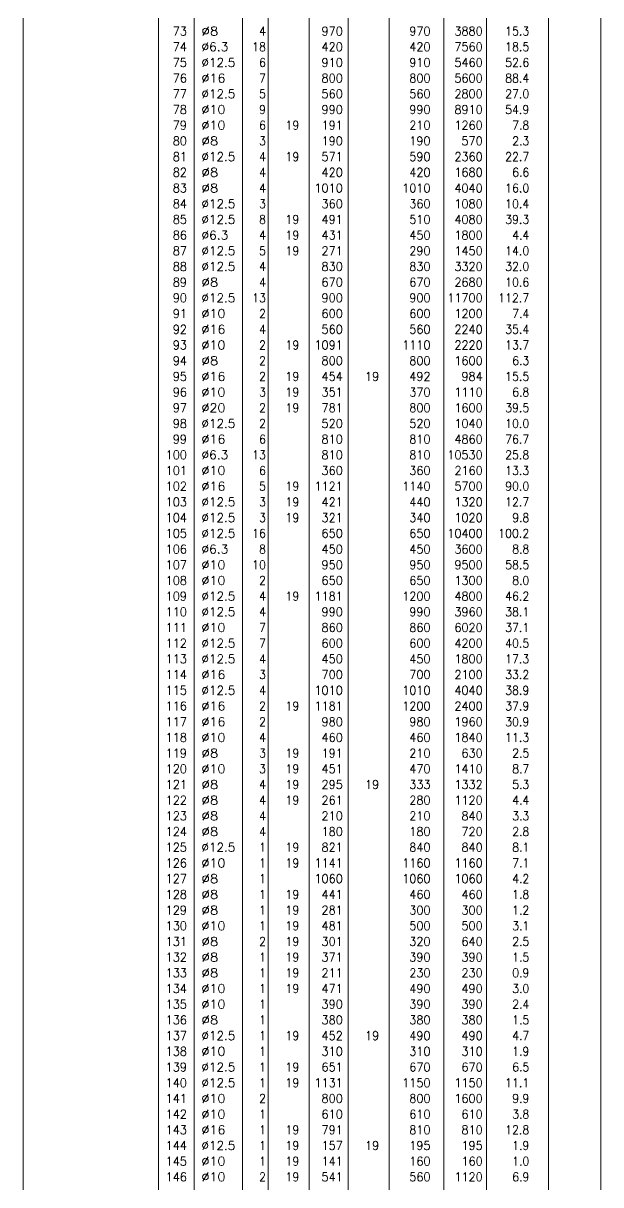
# Model space of a CAD drawing. Header units: millimetres. Extents: x 177 to 332, y -104 to 116.
# Drawn here: x 253.81 to 267.04, y 62.22 to 88.86 of the extents above; entities that cross this region are included whole.
import ezdxf
from ezdxf.enums import TextEntityAlignment as Align

# ---------------------------------------------------------------- set-up
doc = ezdxf.new("R2010")
doc.units = ezdxf.units.MM
doc.layers.add('TABELAS', color=1, linetype='Continuous', lineweight=9)
doc.layers.add('TEXTO_TABELAS', color=1, linetype='Continuous', lineweight=0)
doc.styles.add('CYPETXT_romans', font='romans.shx', dxfattribs={"height": 0.2})

msp = doc.modelspace()

# ---------------------------------------------------------------- linework, layer by layer
at = {"layer": 'TABELAS'}
for p, q in [((253.80849, 17.79484), (253.80849, 114.73484)), ((256.90849, 17.79484), (256.90849, 114.73484)), ((257.72449, 18.20484), (257.72449, 114.73484)), ((258.83649, 18.20484), (258.83649, 114.73484)), ((259.42249, 18.20484), (259.42249, 114.73484)), ((260.36249, 18.20484), (260.36249, 114.73484)), ((261.25049, 18.20484), (261.25049, 114.73484)), ((262.19049, 18.20484), (262.19049, 114.73484)), ((263.44249, 18.20484), (263.44249, 114.73484)), ((264.42249, 17.79484), (264.42249, 114.73484)), ((265.84209, 17.79484), (265.84209, 114.73484)), ((267.04209, 17.79484), (267.04209, 114.73484))]:
    msp.add_line(p, q, dxfattribs=at)

# ---------------------------------------------------------------- texts
at = {"layer": 'TEXTO_TABELAS', "style": 'CYPETXT_romans'}
for s, width, p, p2 in [('73', 0.919459, (257.23549, 88.58484), (257.55949, 88.58484)), ('%%c8', 1.12875, (257.89199, 88.58484), (258.27899, 88.58484)), ('4', 0.945, (259.21049, 88.58484), (259.37249, 88.58484)), ('970', 0.895263, (260.64449, 88.58484), (261.13049, 88.58484)), ('970', 0.895263, (262.65449, 88.58484), (263.14049, 88.58484)), ('3880', 0.883636, (263.68949, 88.58484), (264.33749, 88.58484)), ('15.3', 0.865075, (264.85209, 88.58484), (265.40409, 88.58484)), ('74', 0.895263, (257.23549, 88.22484), (257.55949, 88.22484)), ('%%c6.3', 0.978409, (257.89199, 88.22484), (258.50699, 88.22484)), ('18', 0.919459, (259.04849, 88.22484), (259.37249, 88.22484)), ('420', 0.895263, (260.64449, 88.22484), (261.13049, 88.22484)), ('420', 0.895263, (262.65449, 88.22484), (263.14049, 88.22484)), ('7560', 0.883636, (263.68949, 88.22484), (264.33749, 88.22484)), ('18.5', 0.865075, (264.85209, 88.22484), (265.40409, 88.22484)), ('75', 0.919459, (257.23549, 87.86484), (257.55949, 87.86484)), ('%%c12.5', 0.948663, (257.89199, 87.86484), (258.66899, 87.86484)), ('6', 1.000588, (259.21049, 87.86484), (259.37249, 87.86484)), ('910', 0.895263, (260.64449, 87.86484), (261.13049, 87.86484)), ('910', 0.895263, (262.65449, 87.86484), (263.14049, 87.86484)), ('5460', 0.883636, (263.68949, 87.86484), (264.33749, 87.86484)), ('52.6', 0.865075, (264.85209, 87.86484), (265.40409, 87.86484)), ('76', 0.919459, (257.23549, 87.50484), (257.55949, 87.50484)), ('%%c16', 1.029375, (257.89199, 87.50484), (258.44099, 87.50484)), ('7', 1.000588, (259.21049, 87.50484), (259.37249, 87.50484)), ('800', 0.895263, (260.64449, 87.50484), (261.13049, 87.50484)), ('800', 0.895263, (262.65449, 87.50484), (263.14049, 87.50484)), ('5600', 0.883636, (263.68949, 87.50484), (264.33749, 87.50484)), ('88.4', 0.852353, (264.85209, 87.50484), (265.40409, 87.50484)), ('77', 0.919459, (257.23549, 87.14484), (257.55949, 87.14484)), ('%%c12.5', 0.948663, (257.89199, 87.14484), (258.66899, 87.14484)), ('5', 1.000588, (259.21049, 87.14484), (259.37249, 87.14484)), ('560', 0.895263, (260.64449, 87.14484), (261.13049, 87.14484)), ('560', 0.895263, (262.65449, 87.14484), (263.14049, 87.14484)), ('2800', 0.883636, (263.68949, 87.14484), (264.33749, 87.14484)), ('27.0', 0.865075, (264.85209, 87.14484), (265.40409, 87.14484)), ('78', 0.919459, (257.23549, 86.78484), (257.55949, 86.78484)), ('%%c10', 1.029375, (257.89199, 86.78484), (258.44099, 86.78484)), ('9', 1.063125, (259.21049, 86.78484), (259.37249, 86.78484)), ('990', 0.895263, (260.64449, 86.78484), (261.13049, 86.78484)), ('990', 0.895263, (262.65449, 86.78484), (263.14049, 86.78484)), ('8910', 0.883636, (263.68949, 86.78484), (264.33749, 86.78484)), ('54.9', 0.878182, (264.85209, 86.78484), (265.40409, 86.78484)), ('79', 0.945, (257.23549, 86.42484), (257.55949, 86.42484)), ('%%c10', 1.029375, (257.89199, 86.42484), (258.44099, 86.42484)), ('6', 1.000588, (259.21049, 86.42484), (259.37249, 86.42484)), ('19', 0.945, (259.81149, 86.42484), (260.13549, 86.42484)), ('191', 1.000588, (260.64449, 86.42484), (261.13049, 86.42484)), ('210', 0.895263, (262.65449, 86.42484), (263.14049, 86.42484)), ('1260', 0.883636, (263.68949, 86.42484), (264.33749, 86.42484)), ('7.8', 0.871277, (265.01409, 86.42484), (265.40409, 86.42484)), ('80', 0.919459, (257.23549, 86.06484), (257.55949, 86.06484)), ('%%c8', 1.12875, (257.89199, 86.06484), (258.27899, 86.06484)), ('3', 1.000588, (259.21049, 86.06484), (259.37249, 86.06484)), ('190', 0.895263, (260.64449, 86.06484), (261.13049, 86.06484)), ('190', 0.895263, (262.65449, 86.06484), (263.14049, 86.06484)), ('570', 0.895263, (263.85149, 86.06484), (264.33749, 86.06484)), ('2.3', 0.871277, (265.01409, 86.06484), (265.40409, 86.06484)), ('81', 1.097419, (257.23549, 85.70484), (257.55949, 85.70484)), ('%%c12.5', 0.948663, (257.89199, 85.70484), (258.66899, 85.70484)), ('4', 0.945, (259.21049, 85.70484), (259.37249, 85.70484)), ('19', 0.945, (259.81149, 85.70484), (260.13549, 85.70484)), ('571', 1.000588, (260.64449, 85.70484), (261.13049, 85.70484)), ('590', 0.895263, (262.65449, 85.70484), (263.14049, 85.70484)), ('2360', 0.883636, (263.68949, 85.70484), (264.33749, 85.70484)), ('22.7', 0.865075, (264.85209, 85.70484), (265.40409, 85.70484)), ('82', 0.919459, (257.23549, 85.34484), (257.55949, 85.34484)), ('%%c8', 1.12875, (257.89199, 85.34484), (258.27899, 85.34484)), ('4', 0.945, (259.21049, 85.34484), (259.37249, 85.34484)), ('420', 0.895263, (260.64449, 85.34484), (261.13049, 85.34484)), ('420', 0.895263, (262.65449, 85.34484), (263.14049, 85.34484)), ('1680', 0.883636, (263.68949, 85.34484), (264.33749, 85.34484)), ('6.6', 0.871277, (265.01409, 85.34484), (265.40409, 85.34484)), ('83', 0.919459, (257.23549, 84.98484), (257.55949, 84.98484)), ('%%c8', 1.12875, (257.89199, 84.98484), (258.27899, 84.98484)), ('4', 0.945, (259.21049, 84.98484), (259.37249, 84.98484)), ('1010', 0.883636, (260.48249, 84.98484), (261.13049, 84.98484)), ('1010', 0.883636, (262.49249, 84.98484), (263.14049, 84.98484)), ('4040', 0.883636, (263.68949, 84.98484), (264.33749, 84.98484)), ('16.0', 0.865075, (264.85209, 84.98484), (265.40409, 84.98484)), ('84', 0.895263, (257.23549, 84.62484), (257.55949, 84.62484)), ('%%c12.5', 0.948663, (257.89199, 84.62484), (258.66899, 84.62484)), ('3', 1.000588, (259.21049, 84.62484), (259.37249, 84.62484)), ('360', 0.895263, (260.64449, 84.62484), (261.13049, 84.62484)), ('360', 0.895263, (262.65449, 84.62484), (263.14049, 84.62484)), ('1080', 0.883636, (263.68949, 84.62484), (264.33749, 84.62484)), ('10.4', 0.852353, (264.85209, 84.62484), (265.40409, 84.62484)), ('85', 0.919459, (257.23549, 84.26484), (257.55949, 84.26484)), ('%%c12.5', 0.948663, (257.89199, 84.26484), (258.66899, 84.26484)), ('8', 1.000588, (259.21049, 84.26484), (259.37249, 84.26484)), ('19', 0.945, (259.81149, 84.26484), (260.13549, 84.26484)), ('491', 1.000588, (260.64449, 84.26484), (261.13049, 84.26484)), ('510', 0.895263, (262.65449, 84.26484), (263.14049, 84.26484)), ('4080', 0.883636, (263.68949, 84.26484), (264.33749, 84.26484)), ('39.3', 0.865075, (264.85209, 84.26484), (265.40409, 84.26484)), ('86', 0.919459, (257.23549, 83.90484), (257.55949, 83.90484)), ('%%c6.3', 0.978409, (257.89199, 83.90484), (258.50699, 83.90484)), ('4', 0.945, (259.21049, 83.90484), (259.37249, 83.90484)), ('19', 0.945, (259.81149, 83.90484), (260.13549, 83.90484)), ('431', 1.000588, (260.64449, 83.90484), (261.13049, 83.90484)), ('450', 0.895263, (262.65449, 83.90484), (263.14049, 83.90484)), ('1800', 0.883636, (263.68949, 83.90484), (264.33749, 83.90484)), ('4.4', 0.853125, (265.01409, 83.90484), (265.40409, 83.90484)), ('87', 0.919459, (257.23549, 83.54484), (257.55949, 83.54484)), ('%%c12.5', 0.948663, (257.89199, 83.54484), (258.66899, 83.54484)), ('5', 1.000588, (259.21049, 83.54484), (259.37249, 83.54484)), ('19', 0.945, (259.81149, 83.54484), (260.13549, 83.54484)), ('271', 1.000588, (260.64449, 83.54484), (261.13049, 83.54484)), ('290', 0.895263, (262.65449, 83.54484), (263.14049, 83.54484)), ('1450', 0.883636, (263.68949, 83.54484), (264.33749, 83.54484)), ('14.0', 0.865075, (264.85209, 83.54484), (265.40409, 83.54484)), ('88', 0.919459, (257.23549, 83.18484), (257.55949, 83.18484)), ('%%c12.5', 0.948663, (257.89199, 83.18484), (258.66899, 83.18484)), ('4', 0.945, (259.21049, 83.18484), (259.37249, 83.18484)), ('830', 0.895263, (260.64449, 83.18484), (261.13049, 83.18484)), ('830', 0.895263, (262.65449, 83.18484), (263.14049, 83.18484)), ('3320', 0.883636, (263.68949, 83.18484), (264.33749, 83.18484)), ('32.0', 0.865075, (264.85209, 83.18484), (265.40409, 83.18484)), ('89', 0.945, (257.23549, 82.82484), (257.55949, 82.82484)), ('%%c8', 1.12875, (257.89199, 82.82484), (258.27899, 82.82484)), ('4', 0.945, (259.21049, 82.82484), (259.37249, 82.82484)), ('670', 0.895263, (260.64449, 82.82484), (261.13049, 82.82484)), ('670', 0.895263, (262.65449, 82.82484), (263.14049, 82.82484)), ('2680', 0.883636, (263.68949, 82.82484), (264.33749, 82.82484)), ('10.6', 0.865075, (264.85209, 82.82484), (265.40409, 82.82484)), ('90', 0.919459, (257.23549, 82.46484), (257.55949, 82.46484)), ('%%c12.5', 0.948663, (257.89199, 82.46484), (258.66899, 82.46484)), ('13', 0.919459, (259.04849, 82.46484), (259.37249, 82.46484)), ('900', 0.895263, (260.64449, 82.46484), (261.13049, 82.46484)), ('900', 0.895263, (262.65449, 82.46484), (263.14049, 82.46484)), ('11700', 0.876804, (263.52749, 82.46484), (264.33749, 82.46484)), ('112.7', 0.861724, (264.69009, 82.46484), (265.40409, 82.46484)), ('91', 1.097419, (257.23549, 82.10484), (257.55949, 82.10484)), ('%%c10', 1.029375, (257.89199, 82.10484), (258.44099, 82.10484)), ('2', 1.000588, (259.21049, 82.10484), (259.37249, 82.10484)), ('600', 0.895263, (260.64449, 82.10484), (261.13049, 82.10484)), ('600', 0.895263, (262.65449, 82.10484), (263.14049, 82.10484)), ('1200', 0.883636, (263.68949, 82.10484), (264.33749, 82.10484)), ('7.4', 0.853125, (265.01409, 82.10484), (265.40409, 82.10484)), ('92', 0.919459, (257.23549, 81.74484), (257.55949, 81.74484)), ('%%c16', 1.029375, (257.89199, 81.74484), (258.44099, 81.74484)), ('4', 0.945, (259.21049, 81.74484), (259.37249, 81.74484)), ('560', 0.895263, (260.64449, 81.74484), (261.13049, 81.74484)), ('560', 0.895263, (262.65449, 81.74484), (263.14049, 81.74484)), ('2240', 0.883636, (263.68949, 81.74484), (264.33749, 81.74484)), ('35.4', 0.852353, (264.85209, 81.74484), (265.40409, 81.74484)), ('93', 0.919459, (257.23549, 81.38484), (257.55949, 81.38484)), ('%%c10', 1.029375, (257.89199, 81.38484), (258.44099, 81.38484)), ('2', 1.000588, (259.21049, 81.38484), (259.37249, 81.38484)), ('19', 0.945, (259.81149, 81.38484), (260.13549, 81.38484)), ('1091', 0.95831, (260.48249, 81.38484), (261.13049, 81.38484)), ('1110', 0.883636, (262.49249, 81.38484), (263.14049, 81.38484)), ('2220', 0.883636, (263.68949, 81.38484), (264.33749, 81.38484)), ('13.7', 0.865075, (264.85209, 81.38484), (265.40409, 81.38484)), ('94', 0.895263, (257.23549, 81.02484), (257.55949, 81.02484)), ('%%c8', 1.12875, (257.89199, 81.02484), (258.27899, 81.02484)), ('2', 1.000588, (259.21049, 81.02484), (259.37249, 81.02484)), ('800', 0.895263, (260.64449, 81.02484), (261.13049, 81.02484)), ('800', 0.895263, (262.65449, 81.02484), (263.14049, 81.02484)), ('1600', 0.883636, (263.68949, 81.02484), (264.33749, 81.02484)), ('6.3', 0.871277, (265.01409, 81.02484), (265.40409, 81.02484)), ('95', 0.919459, (257.23549, 80.66484), (257.55949, 80.66484)), ('%%c16', 1.029375, (257.89199, 80.66484), (258.44099, 80.66484)), ('2', 1.000588, (259.21049, 80.66484), (259.37249, 80.66484)), ('19', 0.945, (259.81149, 80.66484), (260.13549, 80.66484)), ('454', 0.879828, (260.64449, 80.66484), (261.13049, 80.66484)), ('19', 0.945, (261.63949, 80.66484), (261.96349, 80.66484)), ('492', 0.895263, (262.65449, 80.66484), (263.14049, 80.66484)), ('984', 0.879828, (263.85149, 80.66484), (264.33749, 80.66484)), ('15.5', 0.865075, (264.85209, 80.66484), (265.40409, 80.66484)), ('96', 0.919459, (257.23549, 80.30484), (257.55949, 80.30484)), ('%%c10', 1.029375, (257.89199, 80.30484), (258.44099, 80.30484)), ('3', 1.000588, (259.21049, 80.30484), (259.37249, 80.30484)), ('19', 0.945, (259.81149, 80.30484), (260.13549, 80.30484)), ('351', 1.000588, (260.64449, 80.30484), (261.13049, 80.30484)), ('370', 0.895263, (262.65449, 80.30484), (263.14049, 80.30484)), ('1110', 0.883636, (263.68949, 80.30484), (264.33749, 80.30484)), ('6.8', 0.871277, (265.01409, 80.30484), (265.40409, 80.30484)), ('97', 0.919459, (257.23549, 79.94484), (257.55949, 79.94484)), ('%%c20', 1.029375, (257.89199, 79.94484), (258.44099, 79.94484)), ('2', 1.000588, (259.21049, 79.94484), (259.37249, 79.94484)), ('19', 0.945, (259.81149, 79.94484), (260.13549, 79.94484)), ('781', 1.000588, (260.64449, 79.94484), (261.13049, 79.94484)), ('800', 0.895263, (262.65449, 79.94484), (263.14049, 79.94484)), ('1600', 0.883636, (263.68949, 79.94484), (264.33749, 79.94484)), ('39.5', 0.865075, (264.85209, 79.94484), (265.40409, 79.94484)), ('98', 0.919459, (257.23549, 79.58484), (257.55949, 79.58484)), ('%%c12.5', 0.948663, (257.89199, 79.58484), (258.66899, 79.58484)), ('2', 1.000588, (259.21049, 79.58484), (259.37249, 79.58484)), ('520', 0.895263, (260.64449, 79.58484), (261.13049, 79.58484)), ('520', 0.895263, (262.65449, 79.58484), (263.14049, 79.58484)), ('1040', 0.883636, (263.68949, 79.58484), (264.33749, 79.58484)), ('10.0', 0.865075, (264.85209, 79.58484), (265.40409, 79.58484)), ('99', 0.945, (257.23549, 79.22484), (257.55949, 79.22484)), ('%%c16', 1.029375, (257.89199, 79.22484), (258.44099, 79.22484)), ('6', 1.000588, (259.21049, 79.22484), (259.37249, 79.22484)), ('810', 0.895263, (260.64449, 79.22484), (261.13049, 79.22484)), ('810', 0.895263, (262.65449, 79.22484), (263.14049, 79.22484)), ('4860', 0.883636, (263.68949, 79.22484), (264.33749, 79.22484)), ('76.7', 0.865075, (264.85209, 79.22484), (265.40409, 79.22484)), ('100', 0.895263, (257.07349, 78.86484), (257.55949, 78.86484)), ('%%c6.3', 0.978409, (257.89199, 78.86484), (258.50699, 78.86484)), ('13', 0.919459, (259.04849, 78.86484), (259.37249, 78.86484)), ('810', 0.895263, (260.64449, 78.86484), (261.13049, 78.86484)), ('810', 0.895263, (262.65449, 78.86484), (263.14049, 78.86484)), ('10530', 0.876804, (263.52749, 78.86484), (264.33749, 78.86484)), ('25.8', 0.865075, (264.85209, 78.86484), (265.40409, 78.86484)), ('101', 1.000588, (257.07349, 78.50484), (257.55949, 78.50484)), ('%%c10', 1.029375, (257.89199, 78.50484), (258.44099, 78.50484)), ('6', 1.000588, (259.21049, 78.50484), (259.37249, 78.50484)), ('360', 0.895263, (260.64449, 78.50484), (261.13049, 78.50484)), ('360', 0.895263, (262.65449, 78.50484), (263.14049, 78.50484)), ('2160', 0.883636, (263.68949, 78.50484), (264.33749, 78.50484)), ('13.3', 0.865075, (264.85209, 78.50484), (265.40409, 78.50484)), ('102', 0.895263, (257.07349, 78.14484), (257.55949, 78.14484)), ('%%c16', 1.029375, (257.89199, 78.14484), (258.44099, 78.14484)), ('5', 1.000588, (259.21049, 78.14484), (259.37249, 78.14484)), ('19', 0.945, (259.81149, 78.14484), (260.13549, 78.14484)), ('1121', 0.95831, (260.48249, 78.14484), (261.13049, 78.14484)), ('1140', 0.883636, (262.49249, 78.14484), (263.14049, 78.14484)), ('5700', 0.883636, (263.68949, 78.14484), (264.33749, 78.14484)), ('90.0', 0.865075, (264.85209, 78.14484), (265.40409, 78.14484)), ('103', 0.895263, (257.07349, 77.78484), (257.55949, 77.78484)), ('%%c12.5', 0.948663, (257.89199, 77.78484), (258.66899, 77.78484)), ('3', 1.000588, (259.21049, 77.78484), (259.37249, 77.78484)), ('19', 0.945, (259.81149, 77.78484), (260.13549, 77.78484)), ('421', 1.000588, (260.64449, 77.78484), (261.13049, 77.78484)), ('440', 0.895263, (262.65449, 77.78484), (263.14049, 77.78484)), ('1320', 0.883636, (263.68949, 77.78484), (264.33749, 77.78484)), ('12.7', 0.865075, (264.85209, 77.78484), (265.40409, 77.78484)), ('104', 0.879828, (257.07349, 77.42484), (257.55949, 77.42484)), ('%%c12.5', 0.948663, (257.89199, 77.42484), (258.66899, 77.42484)), ('3', 1.000588, (259.21049, 77.42484), (259.37249, 77.42484)), ('19', 0.945, (259.81149, 77.42484), (260.13549, 77.42484)), ('321', 1.000588, (260.64449, 77.42484), (261.13049, 77.42484)), ('340', 0.895263, (262.65449, 77.42484), (263.14049, 77.42484)), ('1020', 0.883636, (263.68949, 77.42484), (264.33749, 77.42484)), ('9.8', 0.871277, (265.01409, 77.42484), (265.40409, 77.42484)), ('105', 0.895263, (257.07349, 77.06484), (257.55949, 77.06484)), ('%%c12.5', 0.948663, (257.89199, 77.06484), (258.66899, 77.06484)), ('16', 0.919459, (259.04849, 77.06484), (259.37249, 77.06484)), ('650', 0.895263, (260.64449, 77.06484), (261.13049, 77.06484)), ('650', 0.895263, (262.65449, 77.06484), (263.14049, 77.06484)), ('10400', 0.876804, (263.52749, 77.06484), (264.33749, 77.06484)), ('100.2', 0.861724, (264.69009, 77.06484), (265.40409, 77.06484)), ('106', 0.895263, (257.07349, 76.70484), (257.55949, 76.70484)), ('%%c6.3', 0.978409, (257.89199, 76.70484), (258.50699, 76.70484)), ('8', 1.000588, (259.21049, 76.70484), (259.37249, 76.70484)), ('450', 0.895263, (260.64449, 76.70484), (261.13049, 76.70484)), ('450', 0.895263, (262.65449, 76.70484), (263.14049, 76.70484)), ('3600', 0.883636, (263.68949, 76.70484), (264.33749, 76.70484)), ('8.8', 0.871277, (265.01409, 76.70484), (265.40409, 76.70484)), ('107', 0.895263, (257.07349, 76.34484), (257.55949, 76.34484)), ('%%c10', 1.029375, (257.89199, 76.34484), (258.44099, 76.34484)), ('10', 0.919459, (259.04849, 76.34484), (259.37249, 76.34484)), ('950', 0.895263, (260.64449, 76.34484), (261.13049, 76.34484)), ('950', 0.895263, (262.65449, 76.34484), (263.14049, 76.34484)), ('9500', 0.883636, (263.68949, 76.34484), (264.33749, 76.34484)), ('58.5', 0.865075, (264.85209, 76.34484), (265.40409, 76.34484)), ('108', 0.895263, (257.07349, 75.98484), (257.55949, 75.98484)), ('%%c10', 1.029375, (257.89199, 75.98484), (258.44099, 75.98484)), ('2', 1.000588, (259.21049, 75.98484), (259.37249, 75.98484)), ('650', 0.895263, (260.64449, 75.98484), (261.13049, 75.98484)), ('650', 0.895263, (262.65449, 75.98484), (263.14049, 75.98484)), ('1300', 0.883636, (263.68949, 75.98484), (264.33749, 75.98484)), ('8.0', 0.871277, (265.01409, 75.98484), (265.40409, 75.98484)), ('109', 0.91125, (257.07349, 75.62484), (257.55949, 75.62484)), ('%%c12.5', 0.948663, (257.89199, 75.62484), (258.66899, 75.62484)), ('4', 0.945, (259.21049, 75.62484), (259.37249, 75.62484)), ('19', 0.945, (259.81149, 75.62484), (260.13549, 75.62484)), ('1181', 0.95831, (260.48249, 75.62484), (261.13049, 75.62484)), ('1200', 0.883636, (262.49249, 75.62484), (263.14049, 75.62484)), ('4800', 0.883636, (263.68949, 75.62484), (264.33749, 75.62484)), ('46.2', 0.865075, (264.85209, 75.62484), (265.40409, 75.62484)), ('110', 0.895263, (257.07349, 75.26484), (257.55949, 75.26484)), ('%%c12.5', 0.948663, (257.89199, 75.26484), (258.66899, 75.26484)), ('4', 0.945, (259.21049, 75.26484), (259.37249, 75.26484)), ('990', 0.895263, (260.64449, 75.26484), (261.13049, 75.26484)), ('990', 0.895263, (262.65449, 75.26484), (263.14049, 75.26484)), ('3960', 0.883636, (263.68949, 75.26484), (264.33749, 75.26484)), ('38.1', 0.950164, (264.85209, 75.26484), (265.40409, 75.26484)), ('111', 1.000588, (257.07349, 74.90484), (257.55949, 74.90484)), ('%%c10', 1.029375, (257.89199, 74.90484), (258.44099, 74.90484)), ('7', 1.000588, (259.21049, 74.90484), (259.37249, 74.90484)), ('860', 0.895263, (260.64449, 74.90484), (261.13049, 74.90484)), ('860', 0.895263, (262.65449, 74.90484), (263.14049, 74.90484)), ('6020', 0.883636, (263.68949, 74.90484), (264.33749, 74.90484)), ('37.1', 0.950164, (264.85209, 74.90484), (265.40409, 74.90484)), ('112', 0.895263, (257.07349, 74.54484), (257.55949, 74.54484)), ('%%c12.5', 0.948663, (257.89199, 74.54484), (258.66899, 74.54484)), ('7', 1.000588, (259.21049, 74.54484), (259.37249, 74.54484)), ('600', 0.895263, (260.64449, 74.54484), (261.13049, 74.54484)), ('600', 0.895263, (262.65449, 74.54484), (263.14049, 74.54484)), ('4200', 0.883636, (263.68949, 74.54484), (264.33749, 74.54484)), ('40.5', 0.865075, (264.85209, 74.54484), (265.40409, 74.54484)), ('113', 0.895263, (257.07349, 74.18484), (257.55949, 74.18484)), ('%%c12.5', 0.948663, (257.89199, 74.18484), (258.66899, 74.18484)), ('4', 0.945, (259.21049, 74.18484), (259.37249, 74.18484)), ('450', 0.895263, (260.64449, 74.18484), (261.13049, 74.18484)), ('450', 0.895263, (262.65449, 74.18484), (263.14049, 74.18484)), ('1800', 0.883636, (263.68949, 74.18484), (264.33749, 74.18484)), ('17.3', 0.865075, (264.85209, 74.18484), (265.40409, 74.18484)), ('114', 0.879828, (257.07349, 73.82484), (257.55949, 73.82484)), ('%%c16', 1.029375, (257.89199, 73.82484), (258.44099, 73.82484)), ('3', 1.000588, (259.21049, 73.82484), (259.37249, 73.82484)), ('700', 0.895263, (260.64449, 73.82484), (261.13049, 73.82484)), ('700', 0.895263, (262.65449, 73.82484), (263.14049, 73.82484)), ('2100', 0.883636, (263.68949, 73.82484), (264.33749, 73.82484)), ('33.2', 0.865075, (264.85209, 73.82484), (265.40409, 73.82484)), ('115', 0.895263, (257.07349, 73.46484), (257.55949, 73.46484)), ('%%c12.5', 0.948663, (257.89199, 73.46484), (258.66899, 73.46484)), ('4', 0.945, (259.21049, 73.46484), (259.37249, 73.46484)), ('1010', 0.883636, (260.48249, 73.46484), (261.13049, 73.46484)), ('1010', 0.883636, (262.49249, 73.46484), (263.14049, 73.46484)), ('4040', 0.883636, (263.68949, 73.46484), (264.33749, 73.46484)), ('38.9', 0.878182, (264.85209, 73.46484), (265.40409, 73.46484)), ('116', 0.895263, (257.07349, 73.10484), (257.55949, 73.10484)), ('%%c16', 1.029375, (257.89199, 73.10484), (258.44099, 73.10484)), ('2', 1.000588, (259.21049, 73.10484), (259.37249, 73.10484)), ('19', 0.945, (259.81149, 73.10484), (260.13549, 73.10484)), ('1181', 0.95831, (260.48249, 73.10484), (261.13049, 73.10484)), ('1200', 0.883636, (262.49249, 73.10484), (263.14049, 73.10484)), ('2400', 0.883636, (263.68949, 73.10484), (264.33749, 73.10484)), ('37.9', 0.878182, (264.85209, 73.10484), (265.40409, 73.10484)), ('117', 0.895263, (257.07349, 72.74484), (257.55949, 72.74484)), ('%%c16', 1.029375, (257.89199, 72.74484), (258.44099, 72.74484)), ('2', 1.000588, (259.21049, 72.74484), (259.37249, 72.74484)), ('980', 0.895263, (260.64449, 72.74484), (261.13049, 72.74484)), ('980', 0.895263, (262.65449, 72.74484), (263.14049, 72.74484)), ('1960', 0.883636, (263.68949, 72.74484), (264.33749, 72.74484)), ('30.9', 0.878182, (264.85209, 72.74484), (265.40409, 72.74484)), ('118', 0.895263, (257.07349, 72.38484), (257.55949, 72.38484)), ('%%c10', 1.029375, (257.89199, 72.38484), (258.44099, 72.38484)), ('4', 0.945, (259.21049, 72.38484), (259.37249, 72.38484)), ('460', 0.895263, (260.64449, 72.38484), (261.13049, 72.38484)), ('460', 0.895263, (262.65449, 72.38484), (263.14049, 72.38484)), ('1840', 0.883636, (263.68949, 72.38484), (264.33749, 72.38484)), ('11.3', 0.865075, (264.85209, 72.38484), (265.40409, 72.38484)), ('119', 0.91125, (257.07349, 72.02484), (257.55949, 72.02484)), ('%%c8', 1.12875, (257.89199, 72.02484), (258.27899, 72.02484)), ('3', 1.000588, (259.21049, 72.02484), (259.37249, 72.02484)), ('19', 0.945, (259.81149, 72.02484), (260.13549, 72.02484)), ('191', 1.000588, (260.64449, 72.02484), (261.13049, 72.02484)), ('210', 0.895263, (262.65449, 72.02484), (263.14049, 72.02484)), ('630', 0.895263, (263.85149, 72.02484), (264.33749, 72.02484)), ('2.5', 0.871277, (265.01409, 72.02484), (265.40409, 72.02484)), ('120', 0.895263, (257.07349, 71.66484), (257.55949, 71.66484)), ('%%c10', 1.029375, (257.89199, 71.66484), (258.44099, 71.66484)), ('3', 1.000588, (259.21049, 71.66484), (259.37249, 71.66484)), ('19', 0.945, (259.81149, 71.66484), (260.13549, 71.66484)), ('451', 1.000588, (260.64449, 71.66484), (261.13049, 71.66484)), ('470', 0.895263, (262.65449, 71.66484), (263.14049, 71.66484)), ('1410', 0.883636, (263.68949, 71.66484), (264.33749, 71.66484)), ('8.7', 0.871277, (265.01409, 71.66484), (265.40409, 71.66484)), ('121', 1.000588, (257.07349, 71.30484), (257.55949, 71.30484)), ('%%c8', 1.12875, (257.89199, 71.30484), (258.27899, 71.30484)), ('4', 0.945, (259.21049, 71.30484), (259.37249, 71.30484)), ('19', 0.945, (259.81149, 71.30484), (260.13549, 71.30484)), ('295', 0.895263, (260.64449, 71.30484), (261.13049, 71.30484)), ('19', 0.945, (261.63949, 71.30484), (261.96349, 71.30484)), ('333', 0.895263, (262.65449, 71.30484), (263.14049, 71.30484)), ('1332', 0.883636, (263.68949, 71.30484), (264.33749, 71.30484)), ('5.3', 0.871277, (265.01409, 71.30484), (265.40409, 71.30484)), ('122', 0.895263, (257.07349, 70.94484), (257.55949, 70.94484)), ('%%c8', 1.12875, (257.89199, 70.94484), (258.27899, 70.94484)), ('4', 0.945, (259.21049, 70.94484), (259.37249, 70.94484)), ('19', 0.945, (259.81149, 70.94484), (260.13549, 70.94484)), ('261', 1.000588, (260.64449, 70.94484), (261.13049, 70.94484)), ('280', 0.895263, (262.65449, 70.94484), (263.14049, 70.94484)), ('1120', 0.883636, (263.68949, 70.94484), (264.33749, 70.94484)), ('4.4', 0.853125, (265.01409, 70.94484), (265.40409, 70.94484)), ('123', 0.895263, (257.07349, 70.58484), (257.55949, 70.58484)), ('%%c8', 1.12875, (257.89199, 70.58484), (258.27899, 70.58484)), ('4', 0.945, (259.21049, 70.58484), (259.37249, 70.58484)), ('210', 0.895263, (260.64449, 70.58484), (261.13049, 70.58484)), ('210', 0.895263, (262.65449, 70.58484), (263.14049, 70.58484)), ('840', 0.895263, (263.85149, 70.58484), (264.33749, 70.58484)), ('3.3', 0.871277, (265.01409, 70.58484), (265.40409, 70.58484)), ('124', 0.879828, (257.07349, 70.22484), (257.55949, 70.22484)), ('%%c8', 1.12875, (257.89199, 70.22484), (258.27899, 70.22484)), ('4', 0.945, (259.21049, 70.22484), (259.37249, 70.22484)), ('180', 0.895263, (260.64449, 70.22484), (261.13049, 70.22484)), ('180', 0.895263, (262.65449, 70.22484), (263.14049, 70.22484)), ('720', 0.895263, (263.85149, 70.22484), (264.33749, 70.22484)), ('2.8', 0.871277, (265.01409, 70.22484), (265.40409, 70.22484)), ('125', 0.895263, (257.07349, 69.86484), (257.55949, 69.86484)), ('%%c12.5', 0.948663, (257.89199, 69.86484), (258.66899, 69.86484)), ('1', 1.546364, (259.21049, 69.86484), (259.37249, 69.86484)), ('19', 0.945, (259.81149, 69.86484), (260.13549, 69.86484)), ('821', 1.000588, (260.64449, 69.86484), (261.13049, 69.86484)), ('840', 0.895263, (262.65449, 69.86484), (263.14049, 69.86484)), ('840', 0.895263, (263.85149, 69.86484), (264.33749, 69.86484)), ('8.1', 0.99878, (265.01409, 69.86484), (265.40409, 69.86484)), ('126', 0.895263, (257.07349, 69.50484), (257.55949, 69.50484)), ('%%c10', 1.029375, (257.89199, 69.50484), (258.44099, 69.50484)), ('1', 1.546364, (259.21049, 69.50484), (259.37249, 69.50484)), ('19', 0.945, (259.81149, 69.50484), (260.13549, 69.50484)), ('1141', 0.95831, (260.48249, 69.50484), (261.13049, 69.50484)), ('1160', 0.883636, (262.49249, 69.50484), (263.14049, 69.50484)), ('1160', 0.883636, (263.68949, 69.50484), (264.33749, 69.50484)), ('7.1', 0.99878, (265.01409, 69.50484), (265.40409, 69.50484)), ('127', 0.895263, (257.07349, 69.14484), (257.55949, 69.14484)), ('%%c8', 1.12875, (257.89199, 69.14484), (258.27899, 69.14484)), ('1', 1.546364, (259.21049, 69.14484), (259.37249, 69.14484)), ('1060', 0.883636, (260.48249, 69.14484), (261.13049, 69.14484)), ('1060', 0.883636, (262.49249, 69.14484), (263.14049, 69.14484)), ('1060', 0.883636, (263.68949, 69.14484), (264.33749, 69.14484)), ('4.2', 0.871277, (265.01409, 69.14484), (265.40409, 69.14484)), ('128', 0.895263, (257.07349, 68.78484), (257.55949, 68.78484)), ('%%c8', 1.12875, (257.89199, 68.78484), (258.27899, 68.78484)), ('1', 1.546364, (259.21049, 68.78484), (259.37249, 68.78484)), ('19', 0.945, (259.81149, 68.78484), (260.13549, 68.78484)), ('441', 1.000588, (260.64449, 68.78484), (261.13049, 68.78484)), ('460', 0.895263, (262.65449, 68.78484), (263.14049, 68.78484)), ('460', 0.895263, (263.85149, 68.78484), (264.33749, 68.78484)), ('1.8', 0.871277, (265.01409, 68.78484), (265.40409, 68.78484)), ('129', 0.91125, (257.07349, 68.42484), (257.55949, 68.42484)), ('%%c8', 1.12875, (257.89199, 68.42484), (258.27899, 68.42484)), ('1', 1.546364, (259.21049, 68.42484), (259.37249, 68.42484)), ('19', 0.945, (259.81149, 68.42484), (260.13549, 68.42484)), ('281', 1.000588, (260.64449, 68.42484), (261.13049, 68.42484)), ('300', 0.895263, (262.65449, 68.42484), (263.14049, 68.42484)), ('300', 0.895263, (263.85149, 68.42484), (264.33749, 68.42484)), ('1.2', 0.871277, (265.01409, 68.42484), (265.40409, 68.42484)), ('130', 0.895263, (257.07349, 68.06484), (257.55949, 68.06484)), ('%%c10', 1.029375, (257.89199, 68.06484), (258.44099, 68.06484)), ('1', 1.546364, (259.21049, 68.06484), (259.37249, 68.06484)), ('19', 0.945, (259.81149, 68.06484), (260.13549, 68.06484)), ('481', 1.000588, (260.64449, 68.06484), (261.13049, 68.06484)), ('500', 0.895263, (262.65449, 68.06484), (263.14049, 68.06484)), ('500', 0.895263, (263.85149, 68.06484), (264.33749, 68.06484)), ('3.1', 0.99878, (265.01409, 68.06484), (265.40409, 68.06484)), ('131', 1.000588, (257.07349, 67.70484), (257.55949, 67.70484)), ('%%c8', 1.12875, (257.89199, 67.70484), (258.27899, 67.70484)), ('2', 1.000588, (259.21049, 67.70484), (259.37249, 67.70484)), ('19', 0.945, (259.81149, 67.70484), (260.13549, 67.70484)), ('301', 1.000588, (260.64449, 67.70484), (261.13049, 67.70484)), ('320', 0.895263, (262.65449, 67.70484), (263.14049, 67.70484)), ('640', 0.895263, (263.85149, 67.70484), (264.33749, 67.70484)), ('2.5', 0.871277, (265.01409, 67.70484), (265.40409, 67.70484)), ('132', 0.895263, (257.07349, 67.34484), (257.55949, 67.34484)), ('%%c8', 1.12875, (257.89199, 67.34484), (258.27899, 67.34484)), ('1', 1.546364, (259.21049, 67.34484), (259.37249, 67.34484)), ('19', 0.945, (259.81149, 67.34484), (260.13549, 67.34484)), ('371', 1.000588, (260.64449, 67.34484), (261.13049, 67.34484)), ('390', 0.895263, (262.65449, 67.34484), (263.14049, 67.34484)), ('390', 0.895263, (263.85149, 67.34484), (264.33749, 67.34484)), ('1.5', 0.871277, (265.01409, 67.34484), (265.40409, 67.34484)), ('133', 0.895263, (257.07349, 66.98484), (257.55949, 66.98484)), ('%%c8', 1.12875, (257.89199, 66.98484), (258.27899, 66.98484)), ('1', 1.546364, (259.21049, 66.98484), (259.37249, 66.98484)), ('19', 0.945, (259.81149, 66.98484), (260.13549, 66.98484)), ('211', 1.000588, (260.64449, 66.98484), (261.13049, 66.98484)), ('230', 0.895263, (262.65449, 66.98484), (263.14049, 66.98484)), ('230', 0.895263, (263.85149, 66.98484), (264.33749, 66.98484)), ('0.9', 0.890217, (265.01409, 66.98484), (265.40409, 66.98484)), ('134', 0.879828, (257.07349, 66.62484), (257.55949, 66.62484)), ('%%c10', 1.029375, (257.89199, 66.62484), (258.44099, 66.62484)), ('1', 1.546364, (259.21049, 66.62484), (259.37249, 66.62484)), ('19', 0.945, (259.81149, 66.62484), (260.13549, 66.62484)), ('471', 1.000588, (260.64449, 66.62484), (261.13049, 66.62484)), ('490', 0.895263, (262.65449, 66.62484), (263.14049, 66.62484)), ('490', 0.895263, (263.85149, 66.62484), (264.33749, 66.62484)), ('3.0', 0.871277, (265.01409, 66.62484), (265.40409, 66.62484)), ('135', 0.895263, (257.07349, 66.26484), (257.55949, 66.26484)), ('%%c10', 1.029375, (257.89199, 66.26484), (258.44099, 66.26484)), ('1', 1.546364, (259.21049, 66.26484), (259.37249, 66.26484)), ('390', 0.895263, (260.64449, 66.26484), (261.13049, 66.26484)), ('390', 0.895263, (262.65449, 66.26484), (263.14049, 66.26484)), ('390', 0.895263, (263.85149, 66.26484), (264.33749, 66.26484)), ('2.4', 0.853125, (265.01409, 66.26484), (265.40409, 66.26484)), ('136', 0.895263, (257.07349, 65.90484), (257.55949, 65.90484)), ('%%c8', 1.12875, (257.89199, 65.90484), (258.27899, 65.90484)), ('1', 1.546364, (259.21049, 65.90484), (259.37249, 65.90484)), ('380', 0.895263, (260.64449, 65.90484), (261.13049, 65.90484)), ('380', 0.895263, (262.65449, 65.90484), (263.14049, 65.90484)), ('380', 0.895263, (263.85149, 65.90484), (264.33749, 65.90484)), ('1.5', 0.871277, (265.01409, 65.90484), (265.40409, 65.90484)), ('137', 0.895263, (257.07349, 65.54484), (257.55949, 65.54484)), ('%%c12.5', 0.948663, (257.89199, 65.54484), (258.66899, 65.54484)), ('1', 1.546364, (259.21049, 65.54484), (259.37249, 65.54484)), ('19', 0.945, (259.81149, 65.54484), (260.13549, 65.54484)), ('452', 0.895263, (260.64449, 65.54484), (261.13049, 65.54484)), ('19', 0.945, (261.63949, 65.54484), (261.96349, 65.54484)), ('490', 0.895263, (262.65449, 65.54484), (263.14049, 65.54484)), ('490', 0.895263, (263.85149, 65.54484), (264.33749, 65.54484)), ('4.7', 0.871277, (265.01409, 65.54484), (265.40409, 65.54484)), ('138', 0.895263, (257.07349, 65.18484), (257.55949, 65.18484)), ('%%c10', 1.029375, (257.89199, 65.18484), (258.44099, 65.18484)), ('1', 1.546364, (259.21049, 65.18484), (259.37249, 65.18484)), ('310', 0.895263, (260.64449, 65.18484), (261.13049, 65.18484)), ('310', 0.895263, (262.65449, 65.18484), (263.14049, 65.18484)), ('310', 0.895263, (263.85149, 65.18484), (264.33749, 65.18484)), ('1.9', 0.890217, (265.01409, 65.18484), (265.40409, 65.18484)), ('139', 0.91125, (257.07349, 64.82484), (257.55949, 64.82484)), ('%%c12.5', 0.948663, (257.89199, 64.82484), (258.66899, 64.82484)), ('1', 1.546364, (259.21049, 64.82484), (259.37249, 64.82484)), ('19', 0.945, (259.81149, 64.82484), (260.13549, 64.82484)), ('651', 1.000588, (260.64449, 64.82484), (261.13049, 64.82484)), ('670', 0.895263, (262.65449, 64.82484), (263.14049, 64.82484)), ('670', 0.895263, (263.85149, 64.82484), (264.33749, 64.82484)), ('6.5', 0.871277, (265.01409, 64.82484), (265.40409, 64.82484)), ('140', 0.895263, (257.07349, 64.46484), (257.55949, 64.46484)), ('%%c12.5', 0.948663, (257.89199, 64.46484), (258.66899, 64.46484)), ('1', 1.546364, (259.21049, 64.46484), (259.37249, 64.46484)), ('19', 0.945, (259.81149, 64.46484), (260.13549, 64.46484)), ('1131', 0.95831, (260.48249, 64.46484), (261.13049, 64.46484)), ('1150', 0.883636, (262.49249, 64.46484), (263.14049, 64.46484)), ('1150', 0.883636, (263.68949, 64.46484), (264.33749, 64.46484)), ('11.1', 0.950164, (264.85209, 64.46484), (265.40409, 64.46484)), ('141', 1.000588, (257.07349, 64.10484), (257.55949, 64.10484)), ('%%c10', 1.029375, (257.89199, 64.10484), (258.44099, 64.10484)), ('2', 1.000588, (259.21049, 64.10484), (259.37249, 64.10484)), ('800', 0.895263, (260.64449, 64.10484), (261.13049, 64.10484)), ('800', 0.895263, (262.65449, 64.10484), (263.14049, 64.10484)), ('1600', 0.883636, (263.68949, 64.10484), (264.33749, 64.10484)), ('9.9', 0.890217, (265.01409, 64.10484), (265.40409, 64.10484)), ('142', 0.895263, (257.07349, 63.74484), (257.55949, 63.74484)), ('%%c10', 1.029375, (257.89199, 63.74484), (258.44099, 63.74484)), ('1', 1.546364, (259.21049, 63.74484), (259.37249, 63.74484)), ('610', 0.895263, (260.64449, 63.74484), (261.13049, 63.74484)), ('610', 0.895263, (262.65449, 63.74484), (263.14049, 63.74484)), ('610', 0.895263, (263.85149, 63.74484), (264.33749, 63.74484)), ('3.8', 0.871277, (265.01409, 63.74484), (265.40409, 63.74484)), ('143', 0.895263, (257.07349, 63.38484), (257.55949, 63.38484)), ('%%c16', 1.029375, (257.89199, 63.38484), (258.44099, 63.38484)), ('1', 1.546364, (259.21049, 63.38484), (259.37249, 63.38484)), ('19', 0.945, (259.81149, 63.38484), (260.13549, 63.38484)), ('791', 1.000588, (260.64449, 63.38484), (261.13049, 63.38484)), ('810', 0.895263, (262.65449, 63.38484), (263.14049, 63.38484)), ('810', 0.895263, (263.85149, 63.38484), (264.33749, 63.38484)), ('12.8', 0.865075, (264.85209, 63.38484), (265.40409, 63.38484)), ('144', 0.879828, (257.07349, 63.02484), (257.55949, 63.02484)), ('%%c12.5', 0.948663, (257.89199, 63.02484), (258.66899, 63.02484)), ('1', 1.546364, (259.21049, 63.02484), (259.37249, 63.02484)), ('19', 0.945, (259.81149, 63.02484), (260.13549, 63.02484)), ('157', 0.895263, (260.64449, 63.02484), (261.13049, 63.02484)), ('19', 0.945, (261.63949, 63.02484), (261.96349, 63.02484)), ('195', 0.895263, (262.65449, 63.02484), (263.14049, 63.02484)), ('195', 0.895263, (263.85149, 63.02484), (264.33749, 63.02484)), ('1.9', 0.890217, (265.01409, 63.02484), (265.40409, 63.02484)), ('145', 0.895263, (257.07349, 62.66484), (257.55949, 62.66484)), ('%%c10', 1.029375, (257.89199, 62.66484), (258.44099, 62.66484)), ('1', 1.546364, (259.21049, 62.66484), (259.37249, 62.66484)), ('19', 0.945, (259.81149, 62.66484), (260.13549, 62.66484)), ('141', 1.000588, (260.64449, 62.66484), (261.13049, 62.66484)), ('160', 0.895263, (262.65449, 62.66484), (263.14049, 62.66484)), ('160', 0.895263, (263.85149, 62.66484), (264.33749, 62.66484)), ('1.0', 0.871277, (265.01409, 62.66484), (265.40409, 62.66484)), ('146', 0.895263, (257.07349, 62.30484), (257.55949, 62.30484)), ('%%c10', 1.029375, (257.89199, 62.30484), (258.44099, 62.30484)), ('2', 1.000588, (259.21049, 62.30484), (259.37249, 62.30484)), ('19', 0.945, (259.81149, 62.30484), (260.13549, 62.30484)), ('541', 1.000588, (260.64449, 62.30484), (261.13049, 62.30484)), ('560', 0.895263, (262.65449, 62.30484), (263.14049, 62.30484)), ('1120', 0.883636, (263.68949, 62.30484), (264.33749, 62.30484)), ('6.9', 0.890217, (265.01409, 62.30484), (265.40409, 62.30484))]:
    msp.add_text(s, height=0.2, dxfattribs=dict(at, width=width)).set_placement(p, p2, align=Align.FIT)

doc.saveas('drawing.dxf')
